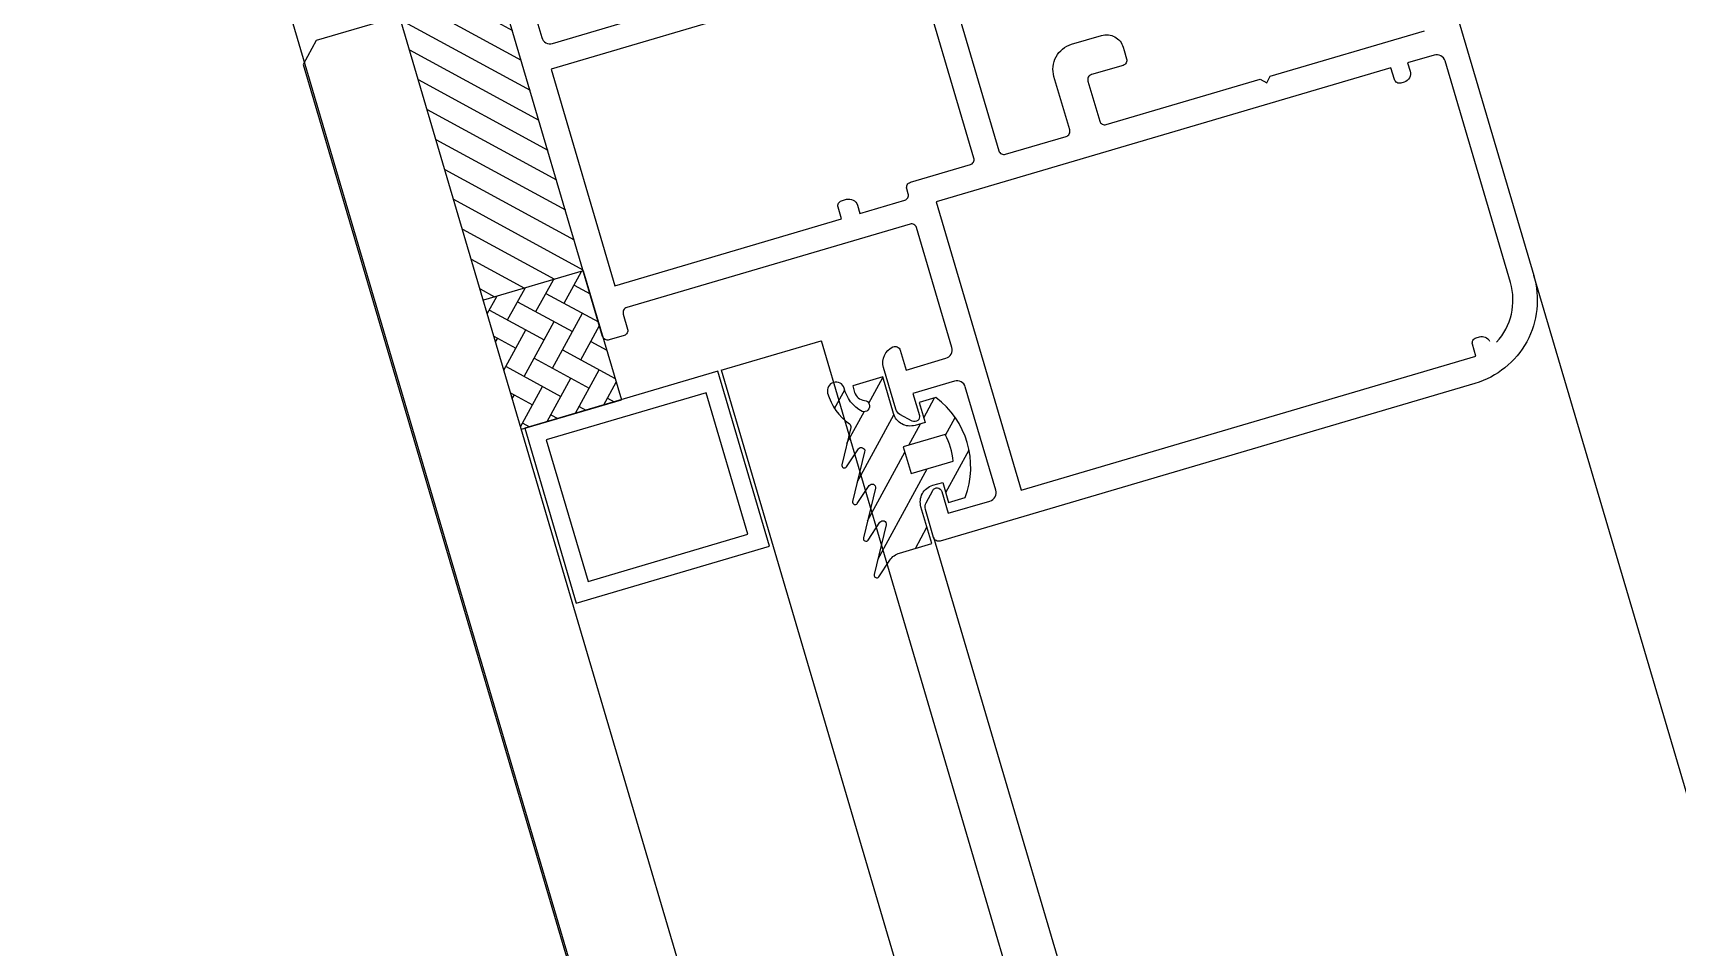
# Model space of a CAD drawing. Header units: millimetres. Extents: x 62878 to 70819, y -67946 to -61850.
# Drawn here: x 64303.18 to 64312.65, y -66065.75 to -66060.48 of the extents above; entities that cross this region are included whole.
import ezdxf

# ---------------------------------------------------------------- set-up
doc = ezdxf.new("R2010")
doc.units = ezdxf.units.MM
doc.layers.add('alan hesabı1', color=7, linetype='Continuous', plot=False)
doc.layers.add('DOGRAMA', color=171, linetype='Continuous', lineweight=0)

msp = doc.modelspace()

# ---------------------------------------------------------------- hatches: boundary and pattern name
at = {"layer": 'DOGRAMA', "lineweight": -2}
h = msp.add_hatch(dxfattribs=at)
h.set_pattern_fill('ANSI31', color=256, scale=0.04, angle=433.50578, style=0)
h.set_pattern_definition([(331.42666, (64281.73754, -65930.5846), (0.06074198, 0.11153211), [])])
h.paths.add_polyline_path([(64306.248, -66061.5977, -0.414214), (64306.2666, -66061.5635), (64305.8982, -66060.3142, -0.153231), (64305.2944, -66060.388), (64305.6988, -66061.7596)])
h.paths.add_polyline_path([(64306.3525, -66061.8552), (64306.2821, -66061.6163, -0.414214), (64306.248, -66061.5977), (64305.6988, -66061.7596), (64305.777, -66062.0248)])
h = msp.add_hatch(dxfattribs=at)
h.set_pattern_fill('AR-HBONE', color=256, scale=0.03, angle=433.50578, style=0)
h.set_pattern_definition([(61.42666, (64342.09507, -66056.42614), (0.16277867, 0.04799068), [0.36, -0.12]), (331.42666, (64342.15247, -66056.32075), (0.16277867, 0.04799068), [0.36, -0.12])])
h.paths.add_polyline_path([(64306.5006, -66062.3573), (64306.5713, -66062.5971), (64305.9957, -66062.7667), (64305.777, -66062.0248), (64306.3525, -66061.8552)])
h = msp.add_hatch(dxfattribs=at)
h.set_pattern_fill('ANSI31', color=256, scale=0.05, angle=433.50578, style=0)
h.set_pattern_definition([(61.42666, (64349.67262, -66161.0123), (0.13941514, -0.07592747), [])])
edge = h.paths.add_edge_path(flags=16)
edge.add_arc((64308.0828, -66062.9855), 0.4, 4.8897, 27.96362)
edge.add_line((64308.4361, -66062.7979), (64308.1945, -66062.8691))
edge.add_line((64308.1945, -66062.8691), (64308.2397, -66063.0226))
edge.add_line((64308.2397, -66063.0226), (64308.4813, -66062.9514))
edge = h.paths.add_edge_path()
edge.add_arc((64308.0828, -66062.9855), 0.5, 339.55676, 413.29656)
edge.add_line((64308.3816, -66062.5846), (64308.2857, -66062.6129))
edge.add_line((64308.2857, -66062.6129), (64308.3196, -66062.728))
edge.add_line((64308.3196, -66062.728), (64308.2621, -66062.7449))
edge.add_arc((64308.2338, -66062.649), 0.1, 196.42666, 286.42666, ccw=False)
edge.add_line((64308.1379, -66062.6773), (64308.0757, -66062.4663))
edge.add_line((64308.0757, -66062.4663), (64307.903, -66062.5172))
edge.add_line((64307.903, -66062.5172), (64307.9142, -66062.5551))
edge.add_arc((64307.9765, -66062.5367), 0.065, 196.42666, 264.83599)
edge.add_arc((64307.9677, -66062.634), 0.0327, -109.00362, 84.83599, ccw=False)
edge.add_arc((64308.0496, -66062.4884), 0.1993, 192.07697, 242.34288, ccw=False)
edge.add_arc((64307.8072, -66062.5455), 0.05, 17.94126, 195.4545)
edge.add_arc((64308.0705, -66062.4725), 0.3233, 195.48601, 234.81232)
edge.add_arc((64307.8727, -66062.7531), 0.02, -13.57334, 54.81232, ccw=False)
edge.add_line((64307.8921, -66062.7578), (64307.8405, -66062.9717))
edge.add_arc((64307.8551, -66062.9752), 0.015, 166.42666, 326.42666)
edge.add_line((64307.8676, -66062.9835), (64307.9357, -66062.8809))
edge.add_arc((64307.9523, -66062.892), 0.02, -13.57334, 146.42666, ccw=False)
edge.add_line((64307.9718, -66062.8967), (64307.9027, -66063.1827))
edge.add_arc((64307.9173, -66063.1862), 0.015, 166.42666, 326.42666)
edge.add_line((64307.9298, -66063.1945), (64307.9979, -66063.0919))
edge.add_arc((64308.0145, -66063.103), 0.02, -13.57334, 146.42666, ccw=False)
edge.add_line((64308.034, -66063.1077), (64307.9649, -66063.3937))
edge.add_arc((64307.9795, -66063.3972), 0.015, 166.42666, 326.42666)
edge.add_line((64307.992, -66063.4055), (64308.0601, -66063.3029))
edge.add_arc((64308.0767, -66063.314), 0.02, -13.57334, 146.42666, ccw=False)
edge.add_line((64308.0962, -66063.3187), (64308.0271, -66063.6047))
edge.add_arc((64308.0417, -66063.6083), 0.015, 166.42666, 326.42666)
edge.add_line((64308.0542, -66063.6165), (64308.1177, -66063.5208))
edge.add_arc((64308.201, -66063.5761), 0.1, 106.42666, 146.42666, ccw=False)
edge.add_line((64308.1728, -66063.4802), (64308.3585, -66063.4255))
edge.add_line((64308.3585, -66063.4255), (64308.2963, -66063.2144))
edge.add_arc((64308.3922, -66063.1862), 0.1, 106.42666, 196.42666, ccw=False)
edge.add_line((64308.3639, -66063.0903), (64308.4214, -66063.0733))
edge.add_line((64308.4214, -66063.0733), (64308.4554, -66063.1884))
edge.add_line((64308.4554, -66063.1884), (64308.5513, -66063.1601))

# ---------------------------------------------------------------- linework, layer by layer
at = {"layer": 'alan hesabı1'}
msp.add_lwpolyline([(63724.9543, -65595.463), (64131.5428, -65475.3518), (64132.2879, -65475.7577), (64579.0933, -66991.1061), (64176.6033, -67109.7101), (64175.127, -67104.7025), (64170.3869, -67106.1)], close=True, dxfattribs=at)
at = {"layer": 'DOGRAMA', "lineweight": -2}
for p, q in [((64305.2944, -66060.388), (64304.8148, -66060.5294)), ((64333.5012, -66156.0482), (64305.2947, -66060.3888)), ((64304.8148, -66060.5294), (64304.74, -66060.6667)), ((64304.7404, -66060.6675), (64332.8892, -66156.1175)), ((64306.3525, -66061.8552), (64305.777, -66062.0248)), ((64306.3525, -66061.8552), (64305.777, -66062.0248)), ((64306.3525, -66061.8552), (64306.5713, -66062.5971)), ((64338.1749, -66151.2503), (64311.824, -66061.8829)), ((64307.1468, -66062.4274), (64307.7223, -66062.2577)), ((64334.5228, -66153.1613), (64307.7227, -66062.2583)), ((64333.9473, -66153.3311), (64307.1472, -66062.428)), ((64305.9957, -66062.7667), (64306.5713, -66062.5971)), ((64334.4547, -66151.8574), (64308.3697, -66063.3916))]:
    msp.add_line(p, q, dxfattribs=at)
at = {"layer": 'DOGRAMA', "lineweight": -2, "ltscale": 0.5}
for points in [[(64308.23, -66059.4182), (64308.7447, -66061.1639, 0.414214), (64308.782, -66061.1842), (64309.1321, -66061.081, 0.414214), (64309.1524, -66061.0438), (64309.0619, -66060.7368, -0.414214), (64309.1633, -66060.5505), (64309.336, -66060.4996, -0.414214), (64309.4602, -66060.5673), (64309.4658, -66060.5864), (64309.48, -66060.6344, -0.414214), (64309.4597, -66060.6717), (64309.2774, -66060.7254, 0.414214), (64309.2571, -66060.7626), (64309.325, -66060.9929, 0.414214), (64309.3623, -66061.0131), (64310.2495, -66060.7516), (64310.2868, -66060.7719), (64310.3071, -66060.7346), (64311.1943, -66060.473, 0.414214)], [(64311.1788, -66059.6957), (64311.8236, -66061.8826, -0.414214), (64311.4854, -66062.5036), (64308.4064, -66063.4113, -0.414214), (64308.3692, -66063.391), (64308.3213, -66063.2287, -0.19911), (64308.3254, -66063.1906), (64308.364, -66063.1197, -0.668097), (64308.4159, -66063.1253), (64308.4532, -66063.2516), (64308.693, -66063.1809, 0.414214), (64308.7268, -66063.1188), (64308.5515, -66062.5241, 0.414214), (64308.4894, -66062.4903), (64308.2496, -66062.561), (64308.2868, -66062.6873, -0.668097), (64308.2462, -66062.7202), (64308.1753, -66062.6816, -0.198962), (64308.1512, -66062.6518), (64308.0805, -66062.412, -0.372839), (64308.1348, -66062.2928, -0.45685), (64308.176, -66062.3116), (64308.21, -66062.4267), (64308.4402, -66062.3588, 0.414214), (64308.474, -66062.2967), (64308.2704, -66061.6061, 0.414214), (64308.2331, -66061.5858), (64306.6025, -66062.0666, 0.414214), (64306.5822, -66062.1038), (64306.6077, -66062.1902, -0.414214), (64306.5874, -66062.2274), (64306.5011, -66062.2529, -0.414214), (64306.4638, -66062.2326), (64305.8784, -66060.2471, -0.414214)], [(64306.0562, -66060.3197), (64306.1128, -66060.5116, 0.414214), (64306.1749, -66060.5454), (64306.8175, -66060.3559, 0.414214)], [(64311.6102, -66062.2664, 0.26214), (64311.6893, -66061.9222), (64311.3132, -66060.6465, 0.414214), (64311.2511, -66060.6127), (64311.0976, -66060.6579), (64311.1118, -66060.7059, -0.414214), (64311.078, -66060.768), (64311.0588, -66060.7736, -0.414214), (64311.0215, -66060.7533), (64311.0017, -66060.6862), (64308.3832, -66061.4582), (64308.8724, -66063.1176), (64311.4909, -66062.3456), (64311.4712, -66062.2784, -0.414214), (64311.4914, -66062.2412), (64311.5106, -66062.2355, -0.361813), (64311.5694, -66062.2609)]]:
    msp.add_lwpolyline(points, format="xyb", dxfattribs=at)
at = {"layer": 'DOGRAMA', "linetype": 'ByBlock', "lineweight": -2}
msp.add_lwpolyline([(64307.471, -66060.3092), (64306.1665, -66060.6938), (64306.5341, -66061.9408), (64307.8386, -66061.5562), (64307.8188, -66061.489, -0.414214), (64307.8391, -66061.4518), (64307.8679, -66061.4433, -0.414214), (64307.93, -66061.4771), (64307.9441, -66061.5251), (64308.2031, -66061.4487, 0.414214), (64308.2234, -66061.4115), (64308.2149, -66061.3827, -0.414214), (64308.2352, -66061.3454), (64308.5805, -66061.2436, 0.414214), (64308.6008, -66061.2064), (64308.2417, -66059.9882, 0.414214)], format="xyb", dxfattribs=at)
at = {"layer": 'DOGRAMA', "lineweight": -2}
for points in [[(64306.0149, -66062.7611), (64306.3119, -66063.7682), (64307.4245, -66063.4402), (64307.1276, -66062.433)], [(64306.1391, -66062.8287), (64306.3795, -66063.644), (64307.3003, -66063.3725), (64307.0599, -66062.5572)]]:
    msp.add_lwpolyline(points, close=True, dxfattribs=at)
for points in [[(64308.5513, -66063.1601, 0.333333), (64308.3816, -66062.5846), (64308.2857, -66062.6129), (64308.3196, -66062.728), (64308.2621, -66062.7449, -0.414214), (64308.1379, -66062.6773), (64308.0757, -66062.4663), (64307.903, -66062.5172), (64307.9142, -66062.5551, 0.307685), (64307.9707, -66062.6014, -1.128702), (64307.9571, -66062.6649, -0.222912), (64307.8547, -66062.5301, 0.978531), (64307.7589, -66062.5588, 0.173298), (64307.8842, -66062.7367, -0.307572), (64307.8921, -66062.7578), (64307.8405, -66062.9717, 0.8391), (64307.8676, -66062.9835), (64307.9357, -66062.8809, -0.8391), (64307.9718, -66062.8967), (64307.9027, -66063.1827, 0.8391), (64307.9298, -66063.1945), (64307.9979, -66063.0919, -0.8391), (64308.034, -66063.1077), (64307.9649, -66063.3937, 0.8391), (64307.992, -66063.4055), (64308.0601, -66063.3029, -0.8391), (64308.0962, -66063.3187), (64308.0271, -66063.6047, 0.8391), (64308.0542, -66063.6165), (64308.1177, -66063.5208, -0.176327), (64308.1728, -66063.4802), (64308.3585, -66063.4255), (64308.2963, -66063.2144, -0.414214), (64308.3639, -66063.0903), (64308.4214, -66063.0733), (64308.4554, -66063.1884)], [(64308.4813, -66062.9514, 0.101021), (64308.4361, -66062.7979), (64308.1945, -66062.8691), (64308.2397, -66063.0226)], [(64308.4813, -66062.9514, 0.101021), (64308.4361, -66062.7979), (64308.1945, -66062.8691), (64308.2397, -66063.0226)]]:
    msp.add_lwpolyline(points, format="xyb", close=True, dxfattribs=at)

doc.saveas('drawing.dxf')
